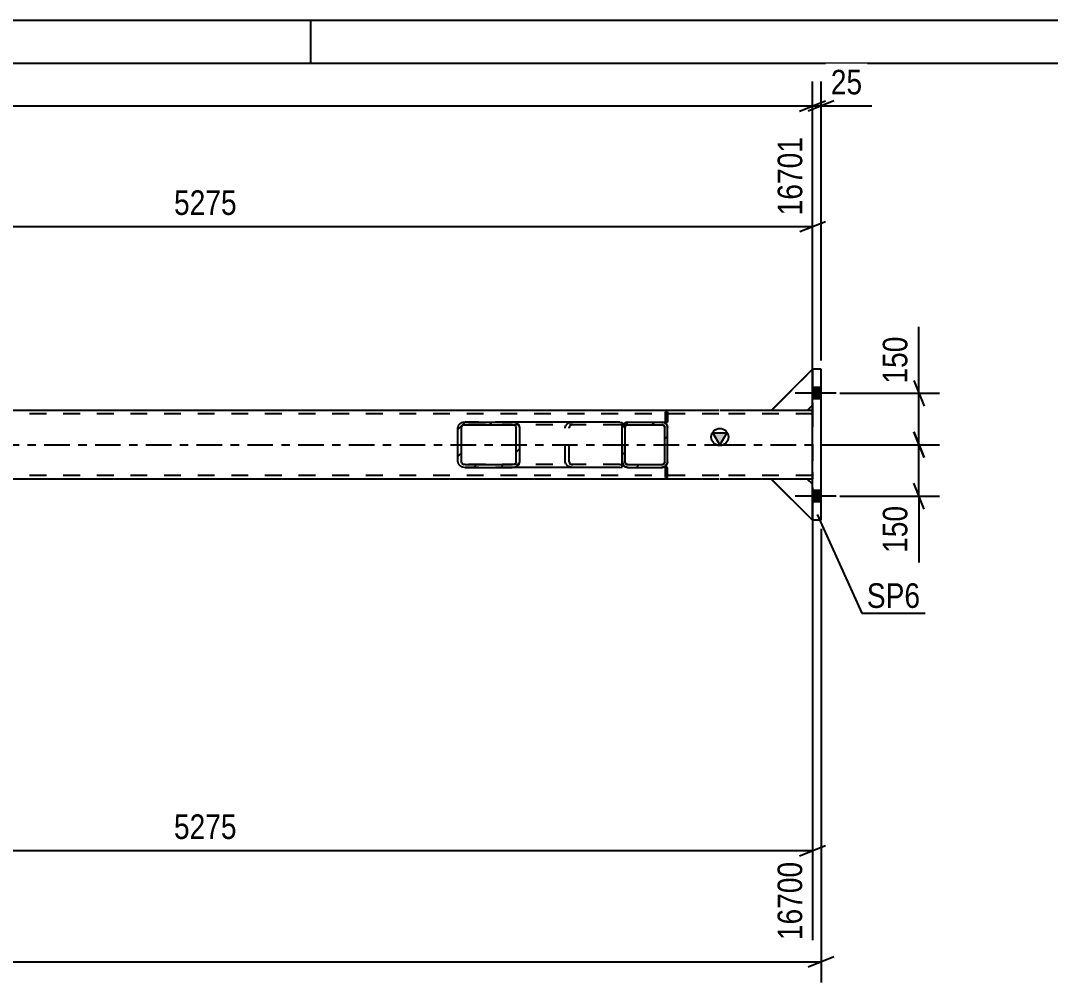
# Model space of a CAD drawing. Header units: millimetres. Extents: x -91 to 750, y -434 to 160.
# Drawn here: x 506.2 to 626.3, y 47.8 to 159.9 of the extents above; entities that cross this region are included whole.
import ezdxf

# ---------------------------------------------------------------- set-up
doc = ezdxf.new("R2010")
doc.units = ezdxf.units.MM
doc.linetypes.add('DXK_LINE_DOT2', pattern=[3.9198, 1.9599, -1.9599])
doc.linetypes.add('DXK_LINE_DOT3', pattern=[5.9187, 2.979, -0.9799, 0.9799, -0.9799])
doc.styles.add('Arial Narrow', font='ARIALN.TTF', dxfattribs={"height": 0.2})

# ---------------------------------------------------------------- blocks, each defined once
blk = doc.blocks.new('Unknown-761555327-1163')
at = {"color": 5, "linetype": 'Continuous'}
for p, q in [((750.04, 159.88), (-90.96, 159.88)), ((540.04, 154.88), (540.04, 159.88)), ((745.04, 154.88), (-85.96, 154.88))]:
    blk.add_line(p, q, dxfattribs=at)
blk = doc.blocks.new('Part-761555327-1890 - 1879')
at = {"color": 2, "linetype": 'Continuous'}
for p, q in [((598.54, 119.24), (593.74, 114.44)), ((598.54, 115.04), (598.54, 119.24)), ((597.94, 114.44), (593.74, 114.44)), ((598.54, 115.04), (597.94, 114.44))]:
    blk.add_line(p, q, dxfattribs=at)
at = {"color": 7, "linetype": 'DXK_LINE_DOT2'}
for p, q in [((593.74, 114.44), (598.54, 119.24)), ((598.54, 119.24), (598.54, 115.04)), ((598.54, 119.24), (598.54, 119.24)), ((593.74, 114.44), (593.74, 114.44)), ((597.94, 114.44), (598.54, 115.04)), ((598.54, 115.04), (598.54, 115.04))]:
    blk.add_line(p, q, dxfattribs=at)
blk = doc.blocks.new('Part-761555327-1885 - 1879')
at = {"color": 2, "linetype": 'Continuous'}
for p, q in [((597.94, 106.44), (593.74, 106.44)), ((593.74, 106.44), (598.54, 101.64)), ((598.54, 105.84), (597.94, 106.44)), ((598.54, 101.64), (598.54, 105.84))]:
    blk.add_line(p, q, dxfattribs=at)
at = {"color": 7, "linetype": 'DXK_LINE_DOT2'}
for p, q in [((593.74, 106.44), (593.74, 106.44)), ((593.74, 106.44), (593.74, 106.44)), ((598.54, 101.64), (593.74, 106.44)), ((598.54, 105.84), (597.94, 106.44)), ((598.54, 105.84), (598.54, 105.84)), ((598.54, 101.64), (598.54, 105.84)), ((598.54, 101.64), (598.54, 101.64))]:
    blk.add_line(p, q, dxfattribs=at)
blk = doc.blocks.new('Bolt-761555327-1894 - 1879')
at = {"linetype": 'Continuous'}
for points in [[(599.53, 115.78), (599.53, 117.1), (598.53, 117.1), (598.53, 115.78)], [(599.54, 115.78), (599.54, 117.1), (598.54, 117.1), (598.54, 115.78)], [(599.53, 103.78), (599.53, 105.1), (598.53, 105.1), (598.53, 103.78)], [(599.54, 103.78), (599.54, 105.1), (598.54, 105.1), (598.54, 103.78)]]:
    blk.add_hatch(color=1, dxfattribs=at).paths.add_polyline_path(points)
at = {"color": 1, "linetype": 'Continuous'}
for p, q in [((601.29, 116.44), (596.53, 116.44)), ((601.3, 116.44), (596.54, 116.44)), ((599.53, 117.1), (598.53, 117.1)), ((599.54, 117.1), (598.54, 117.1)), ((599.53, 115.78), (598.53, 115.78)), ((599.54, 115.78), (598.54, 115.78)), ((601.29, 104.44), (596.53, 104.44)), ((601.3, 104.44), (596.54, 104.44)), ((599.53, 105.1), (598.53, 105.1)), ((599.54, 105.1), (598.54, 105.1)), ((599.53, 103.78), (598.53, 103.78)), ((599.54, 103.78), (598.54, 103.78))]:
    blk.add_line(p, q, dxfattribs=at)
blk = doc.blocks.new('Part-761555327-2028 - 1879')
at = {"linetype": 'Continuous'}
h = blk.add_hatch(dxfattribs=at)
h.set_pattern_fill('', scale=0.7, style=0, pattern_type=0)
h.set_pattern_definition([(45, (577.0036, 113.082), (-1.57154, 1.57154), [])])
h.paths.add_polyline_path([(581, 113.08), (577, 113.08), (576.76, 113.03), (576.55, 112.89), (576.41, 112.69), (576.36, 112.44), (576.36, 108.44), (576.41, 108.2), (576.55, 107.99), (576.76, 107.85), (577, 107.8), (581, 107.8), (581.25, 107.85), (581.46, 107.99), (581.59, 108.2), (581.64, 108.44), (581.64, 112.44), (581.59, 112.69), (581.46, 112.89), (581.25, 113.03)])
h.paths.add_polyline_path([(581.23, 112.67), (581.3, 112.56), (581.32, 112.44), (581.32, 108.44), (581.3, 108.32), (581.23, 108.22), (581.13, 108.15), (581, 108.12), (577, 108.12), (576.88, 108.15), (576.78, 108.22), (576.71, 108.32), (576.68, 108.44), (576.68, 112.44), (576.71, 112.56), (576.78, 112.67), (576.88, 112.74), (577, 112.76), (581, 112.76), (581.13, 112.74)])
at = {"color": 2, "linetype": 'Continuous'}
for p, q in [((576.74, 113.03), (576.99, 113.08)), ((577, 113.08), (576.76, 113.03)), ((576.99, 113.08), (577, 113.08)), ((577, 113.08), (576.99, 113.08)), ((577, 113.08), (581, 113.08)), ((581.25, 113.03), (581, 113.08)), ((576.35, 112.45), (576.4, 112.69)), ((576.35, 112.44), (576.36, 112.44)), ((576.41, 112.69), (576.36, 112.44)), ((576.36, 108.44), (576.36, 112.44)), ((576.68, 112.44), (576.71, 112.56)), ((576.68, 108.44), (576.68, 112.44)), ((576.88, 112.74), (577, 112.76)), ((577, 112.76), (581, 112.76)), ((581.11, 112.74), (580.99, 112.76)), ((581, 112.76), (581.13, 112.74)), ((581.31, 112.44), (581.28, 112.56)), ((581.3, 112.56), (581.32, 112.44)), ((581.31, 112.44), (581.32, 112.44)), ((581.31, 108.44), (581.31, 112.44)), ((581.32, 108.44), (581.32, 112.44)), ((581.64, 112.44), (581.59, 112.69)), ((581.64, 108.44), (581.64, 112.44)), ((576.35, 108.44), (576.36, 108.44)), ((576.4, 108.2), (576.35, 108.44)), ((576.36, 108.44), (576.41, 108.2)), ((576.71, 108.32), (576.68, 108.44)), ((577, 108.12), (576.88, 108.15)), ((577, 108.12), (581, 108.12)), ((580.99, 108.12), (581.11, 108.15)), ((581.13, 108.15), (581, 108.12)), ((581.28, 108.32), (581.31, 108.44)), ((581.32, 108.44), (581.3, 108.32)), ((581.31, 108.44), (581.32, 108.44)), ((581.59, 108.2), (581.64, 108.44)), ((576.99, 107.8), (576.74, 107.85)), ((576.76, 107.85), (577, 107.8)), ((576.99, 107.8), (577, 107.8)), ((577, 107.8), (576.99, 107.8)), ((577, 107.8), (581, 107.8)), ((581, 107.8), (581.25, 107.85))]:
    blk.add_line(p, q, dxfattribs=at)
at = {"color": 7, "linetype": 'DXK_LINE_DOT2'}
for p, q in [((577, 113.08), (581, 113.08)), ((580.99, 113.08), (581.23, 113.03)), ((576.35, 112.44), (576.35, 112.45)), ((576.35, 112.44), (576.35, 112.44)), ((576.35, 108.44), (576.35, 112.44)), ((576.69, 112.56), (576.67, 112.44)), ((576.67, 112.44), (576.68, 112.44)), ((576.67, 108.44), (576.67, 112.44)), ((576.99, 112.76), (576.87, 112.74)), ((576.99, 112.76), (577, 112.76)), ((576.99, 112.76), (580.99, 112.76)), ((580.99, 112.76), (581, 112.76)), ((581.58, 112.69), (581.63, 112.44)), ((581.63, 108.44), (581.63, 112.44)), ((581.63, 112.44), (581.64, 112.44)), ((576.35, 108.44), (576.35, 108.44)), ((576.35, 108.44), (576.35, 108.44)), ((576.67, 108.44), (576.68, 108.44)), ((576.67, 108.44), (576.69, 108.32)), ((576.87, 108.15), (576.99, 108.12)), ((576.99, 108.12), (577, 108.12)), ((576.99, 108.12), (580.99, 108.12)), ((580.99, 108.12), (581, 108.12)), ((581.63, 108.44), (581.58, 108.2)), ((581.63, 108.44), (581.64, 108.44)), ((577, 107.8), (581, 107.8)), ((581.23, 107.85), (580.99, 107.8))]:
    blk.add_line(p, q, dxfattribs=at)
at = {"color": 7, "linetype": 'DXK_LINE_DOT3'}
blk.add_line((579, 110.44), (578.98, 110.44), dxfattribs=at)
at = {"color": 2, "linetype": 'Continuous'}
for centre, radius, start, end in [((576.99, 112.44), 0.64, 112.5, 157.5), ((577, 112.44), 0.64, 112.5, 157.5), ((581, 112.44), 0.64, 22.5, 67.5), ((577, 112.44), 0.32, 112.5, 157.5), ((580.99, 112.44), 0.32, 22.5, 67.5), ((581, 112.44), 0.32, 22.5, 67.5), ((576.99, 108.44), 0.64, 202.5, 247.5), ((577, 108.44), 0.64, 202.5, 247.5), ((577, 108.44), 0.32, 202.5, 247.5), ((580.99, 108.44), 0.32, 292.5, 337.5), ((581, 108.44), 0.32, 292.5, 337.5), ((581, 108.44), 0.64, 292.5, 337.5)]:
    blk.add_arc(centre, radius, start, end, dxfattribs=at)
at = {"color": 7, "linetype": 'DXK_LINE_DOT2'}
for centre, radius, start, end in [((580.99, 112.44), 0.64, 22.5, 67.5), ((576.99, 112.44), 0.32, 112.5, 157.5), ((576.99, 108.44), 0.32, 202.5, 247.5), ((580.99, 108.44), 0.64, 292.5, 337.5)]:
    blk.add_arc(centre, radius, start, end, dxfattribs=at)
blk = doc.blocks.new('Part-761555327-1925 - 1879')
at = {"linetype": 'Continuous'}
blk.add_hatch(color=2, dxfattribs=at).paths.add_polyline_path([(587.73, 110.44), (586.93, 111.84), (588.53, 111.84)])
at = {"color": 7, "linetype": 'DXK_LINE_DOT2'}
for p, q in [((587.63, 114.04), (-0.02, 114.04)), ((598.54, 114.04), (587.73, 114.04)), ((597.94, 114.44), (593.74, 114.44)), ((598.53, 114.38), (598.53, 114.44)), ((598.53, 114.21), (598.53, 114.38)), ((598.53, 113.95), (598.53, 114.21)), ((598.53, 114.01), (598.53, 114.04)), ((598.54, 114.21), (598.54, 113.95)), ((598.54, 114.01), (598.54, 114.04)), ((598.53, 113.95), (598.53, 114.01)), ((598.53, 113.92), (598.53, 113.95)), ((598.53, 113.64), (598.53, 113.95)), ((598.53, 113.92), (598.53, 113.8)), ((598.53, 113.8), (598.53, 113.64)), ((598.53, 107.24), (598.53, 113.64)), ((598.53, 107.24), (598.53, 113.64)), ((598.54, 113.95), (598.54, 114.01)), ((598.54, 113.92), (598.54, 113.95)), ((598.54, 113.95), (598.54, 113.64)), ((598.54, 113.8), (598.54, 113.92)), ((598.54, 113.64), (598.54, 113.8)), ((598.54, 107.24), (598.54, 113.64)), ((587.63, 106.84), (-0.02, 106.84)), ((598.54, 106.84), (587.73, 106.84)), ((598.53, 107.24), (598.53, 107.09)), ((598.53, 106.94), (598.53, 107.24)), ((598.53, 107.09), (598.53, 106.96)), ((598.53, 106.96), (598.53, 106.87)), ((598.53, 106.68), (598.53, 106.94)), ((598.53, 106.87), (598.53, 106.84)), ((598.54, 107.09), (598.54, 107.24)), ((598.54, 107.24), (598.54, 106.94)), ((598.54, 106.96), (598.54, 107.09)), ((598.54, 106.87), (598.54, 106.96)), ((598.54, 106.94), (598.54, 106.68)), ((598.54, 106.84), (598.54, 106.87)), ((597.94, 106.44), (593.74, 106.44)), ((598.53, 106.5), (598.53, 106.68)), ((598.53, 106.44), (598.53, 106.5))]:
    blk.add_line(p, q, dxfattribs=at)
at = {"color": 2, "linetype": 'Continuous'}
for p, q in [((587.63, 114.44), (4.79, 114.44)), ((593.74, 114.44), (587.73, 114.44)), ((598.54, 114.44), (597.94, 114.44)), ((598.54, 114.44), (598.54, 114.38)), ((598.54, 114.38), (598.54, 114.21)), ((598.54, 107.24), (598.54, 113.64)), ((587.73, 110.44), (586.93, 111.84)), ((586.93, 111.84), (588.53, 111.84)), ((588.53, 111.84), (587.73, 110.44)), ((587.63, 106.44), (4.79, 106.44)), ((593.74, 106.44), (587.73, 106.44)), ((598.54, 106.44), (597.94, 106.44)), ((598.54, 106.68), (598.54, 106.5)), ((598.54, 106.5), (598.54, 106.44))]:
    blk.add_line(p, q, dxfattribs=at)
at = {"color": 7, "linetype": 'DXK_LINE_DOT3'}
for p, q in [((-0.02, 110.44), (587.63, 110.44)), ((587.73, 110.44), (598.53, 110.44))]:
    blk.add_line(p, q, dxfattribs=at)
at = {"color": 2, "linetype": 'Continuous'}
blk.add_circle((587.73, 111.34), 1, dxfattribs=at)
blk = doc.blocks.new('Part-761555327-1948 - 1879')
at = {"color": 2, "linetype": 'Continuous'}
for p, q in [((581.39, 106.6), (581.39, 107.8)), ((581.39, 107.8), (581.39, 107.8)), ((581.63, 107.8), (581.39, 107.8)), ((581.39, 106.6), (581.39, 107.8)), ((581.63, 106.6), (581.63, 107.8)), ((581.39, 106.6), (581.39, 106.6)), ((581.39, 106.6), (581.63, 106.6))]:
    blk.add_line(p, q, dxfattribs=at)
at = {"color": 7, "linetype": 'DXK_LINE_DOT2'}
blk.add_line((581.63, 106.6), (581.63, 107.8), dxfattribs=at)
blk = doc.blocks.new('Part-761555327-2014 - 1879')
at = {"color": 2, "linetype": 'Continuous'}
for p, q in [((593.73, 106.44), (598.53, 101.64)), ((598.53, 101.64), (598.53, 101.65))]:
    blk.add_line(p, q, dxfattribs=at)
at = {"color": 7, "linetype": 'DXK_LINE_DOT2'}
for p, q in [((597.93, 106.44), (593.73, 106.44)), ((598.53, 101.64), (593.73, 106.44)), ((598.53, 105.84), (597.93, 106.44)), ((598.53, 105.84), (597.93, 106.44)), ((598.53, 101.65), (598.53, 105.84)), ((598.53, 105.84), (598.53, 105.84)), ((598.53, 101.65), (598.53, 105.84)), ((598.53, 101.64), (598.53, 101.65)), ((598.53, 101.64), (598.53, 101.64))]:
    blk.add_line(p, q, dxfattribs=at)
blk = doc.blocks.new('Part-761555327-2011 - 1879')
at = {"color": 2, "linetype": 'Continuous'}
for p, q in [((593.73, 106.44), (598.53, 101.64)), ((598.53, 101.64), (598.53, 101.65))]:
    blk.add_line(p, q, dxfattribs=at)
at = {"color": 7, "linetype": 'DXK_LINE_DOT2'}
for p, q in [((597.93, 106.44), (593.73, 106.44)), ((598.53, 101.64), (593.73, 106.44)), ((598.53, 105.84), (597.93, 106.44)), ((598.53, 105.84), (597.93, 106.44)), ((598.53, 101.65), (598.53, 105.84)), ((598.53, 105.84), (598.53, 105.84)), ((598.53, 101.65), (598.53, 105.84)), ((598.53, 101.64), (598.53, 101.65)), ((598.53, 101.64), (598.53, 101.64))]:
    blk.add_line(p, q, dxfattribs=at)
blk = doc.blocks.new('Part-761555327-2020 - 1879')
at = {"color": 2, "linetype": 'Continuous'}
for p, q in [((599.54, 119.24), (598.53, 119.24)), ((598.54, 101.64), (598.54, 119.24)), ((599.54, 101.64), (599.54, 119.24)), ((598.53, 115.03), (598.53, 114.44)), ((598.53, 105.85), (598.53, 106.44)), ((599.54, 101.64), (598.53, 101.64))]:
    blk.add_line(p, q, dxfattribs=at)
at = {"color": 7, "linetype": 'DXK_LINE_DOT2'}
for p, q in [((598.53, 119.24), (598.53, 119.24)), ((598.53, 119.24), (598.53, 119.24)), ((598.53, 119.24), (598.53, 115.03)), ((599.53, 101.64), (599.53, 119.24)), ((598.53, 114.44), (598.53, 106.44)), ((598.53, 101.64), (598.53, 105.85)), ((598.53, 101.64), (598.53, 101.64)), ((598.53, 101.64), (598.53, 101.64))]:
    blk.add_line(p, q, dxfattribs=at)
blk = doc.blocks.new('Part-761555327-2049 - 1879')
at = {"color": 2, "linetype": 'Continuous'}
for q in [(593.73, 114.44), (598.53, 119.24)]:
    blk.add_line((598.53, 119.24), q, dxfattribs=at)
at = {"color": 7, "linetype": 'DXK_LINE_DOT2'}
for p, q in [((593.73, 114.44), (598.53, 119.24)), ((598.53, 119.24), (598.53, 115.04)), ((598.53, 119.24), (598.53, 119.24)), ((598.53, 119.24), (598.53, 115.04)), ((597.93, 114.44), (593.73, 114.44)), ((597.93, 114.44), (598.53, 115.04)), ((598.53, 115.04), (597.93, 114.44)), ((598.53, 115.04), (598.53, 115.04))]:
    blk.add_line(p, q, dxfattribs=at)
blk = doc.blocks.new('Part-761555327-2043 - 1879')
at = {"color": 2, "linetype": 'Continuous'}
for p, q in [((581.39, 114.28), (581.39, 114.28)), ((581.39, 114.28), (581.63, 114.28)), ((581.39, 113.08), (581.39, 114.28)), ((581.39, 113.08), (581.39, 114.28)), ((581.63, 113.08), (581.63, 114.28)), ((581.39, 113.08), (581.39, 113.08)), ((581.39, 113.08), (581.63, 113.08))]:
    blk.add_line(p, q, dxfattribs=at)
at = {"color": 7, "linetype": 'DXK_LINE_DOT2'}
blk.add_line((581.63, 114.28), (581.63, 113.08), dxfattribs=at)
blk = doc.blocks.new('Part-761555327-2048 - 1879')
at = {"color": 2, "linetype": 'Continuous'}
for q in [(593.73, 114.44), (598.53, 119.24)]:
    blk.add_line((598.53, 119.24), q, dxfattribs=at)
at = {"color": 7, "linetype": 'DXK_LINE_DOT2'}
for p, q in [((593.73, 114.44), (598.53, 119.24)), ((598.53, 119.24), (598.53, 115.04)), ((598.53, 119.24), (598.53, 119.24)), ((598.53, 119.24), (598.53, 115.04)), ((597.93, 114.44), (593.73, 114.44)), ((597.93, 114.44), (598.53, 115.04)), ((598.53, 115.04), (597.93, 114.44)), ((598.53, 115.04), (598.53, 115.04))]:
    blk.add_line(p, q, dxfattribs=at)
blk = doc.blocks.new('Part-761555327-2058 - 1879')
at = {"linetype": 'Continuous'}
h = blk.add_hatch(dxfattribs=at)
h.set_pattern_fill('', scale=0.7, style=0, pattern_type=0)
h.set_pattern_definition([(45, (558.0548, 113.082), (-1.57154, 1.57154), [])])
h.paths.add_polyline_path([(563.54, 113.08), (558.05, 113.08), (557.72, 113.03), (557.43, 112.89), (557.24, 112.69), (557.18, 112.44), (557.18, 108.44), (557.24, 108.2), (557.43, 107.99), (557.72, 107.85), (558.05, 107.8), (563.54, 107.8), (563.88, 107.85), (564.16, 107.99), (564.35, 108.2), (564.42, 108.44), (564.42, 112.44), (564.35, 112.69), (564.16, 112.89), (563.88, 113.03)])
h.paths.add_polyline_path([(563.85, 112.67), (563.95, 112.56), (563.98, 112.44), (563.98, 108.44), (563.95, 108.32), (563.85, 108.22), (563.71, 108.15), (563.54, 108.12), (558.05, 108.12), (557.89, 108.15), (557.74, 108.22), (557.65, 108.32), (557.62, 108.44), (557.62, 112.44), (557.65, 112.56), (557.74, 112.67), (557.89, 112.74), (558.05, 112.76), (563.54, 112.76), (563.71, 112.74)])
at = {"color": 2, "linetype": 'Continuous'}
for p, q in [((558.05, 113.08), (557.72, 113.03)), ((558.05, 113.08), (563.54, 113.08)), ((576.09, 113.08), (563.54, 113.08)), ((563.88, 113.03), (563.54, 113.08)), ((576.09, 113.08), (576.35, 113.04)), ((576.35, 113.04), (576.35, 113.03)), ((576.35, 113.03), (576.35, 112.89)), ((576.35, 112.89), (576.35, 112.69)), ((557.24, 112.69), (557.18, 112.44)), ((557.18, 108.44), (557.18, 112.44)), ((557.62, 112.44), (557.65, 112.56)), ((557.62, 108.44), (557.62, 112.44)), ((557.89, 112.74), (558.05, 112.76)), ((558.05, 112.76), (563.54, 112.76)), ((563.54, 112.76), (563.71, 112.74)), ((563.95, 112.56), (563.98, 112.44)), ((563.98, 108.44), (563.98, 112.44)), ((564.42, 112.44), (564.35, 112.69)), ((564.42, 108.44), (564.42, 112.44)), ((576.35, 112.69), (576.35, 112.44)), ((576.35, 108.44), (576.35, 112.44)), ((557.18, 108.44), (557.24, 108.2)), ((557.65, 108.32), (557.62, 108.44)), ((558.05, 108.12), (557.89, 108.15)), ((558.05, 108.12), (563.54, 108.12)), ((563.71, 108.15), (563.54, 108.12)), ((563.98, 108.44), (563.95, 108.32)), ((564.35, 108.2), (564.42, 108.44)), ((576.35, 108.44), (576.35, 108.2)), ((576.35, 108.2), (576.35, 107.99)), ((557.72, 107.85), (558.05, 107.8)), ((558.05, 107.8), (563.54, 107.8)), ((563.54, 107.8), (563.88, 107.85)), ((576.09, 107.8), (563.54, 107.8)), ((576.09, 107.8), (576.35, 107.84)), ((576.35, 107.99), (576.35, 107.85)), ((576.35, 107.85), (576.35, 107.84))]:
    blk.add_line(p, q, dxfattribs=at)
at = {"color": 7, "linetype": 'DXK_LINE_DOT2'}
for p, q in [((563.54, 113.08), (558.05, 113.08)), ((570.26, 113.03), (570.6, 113.08)), ((576.35, 113.04), (576.35, 112.69)), ((576.09, 112.76), (558.05, 112.76)), ((569.72, 112.44), (569.79, 112.69)), ((569.72, 108.44), (569.72, 112.44)), ((570.19, 112.56), (570.16, 112.44)), ((570.16, 108.44), (570.16, 112.44)), ((570.6, 112.76), (570.43, 112.74)), ((576.26, 112.74), (576.09, 112.76)), ((576.35, 112.69), (576.26, 112.74)), ((576.35, 112.67), (576.35, 112.69)), ((576.35, 112.69), (576.35, 112.69)), ((576.35, 112.56), (576.35, 112.67)), ((576.35, 112.44), (576.35, 112.56)), ((576.35, 108.44), (576.35, 112.44)), ((576.09, 108.12), (558.05, 108.12)), ((569.79, 108.2), (569.72, 108.44)), ((570.16, 108.44), (570.19, 108.32)), ((570.43, 108.15), (570.6, 108.12)), ((576.09, 108.12), (576.26, 108.15)), ((576.26, 108.15), (576.35, 108.19)), ((576.35, 108.32), (576.35, 108.44)), ((576.35, 108.22), (576.35, 108.32)), ((576.35, 108.2), (576.35, 108.22)), ((576.35, 108.19), (576.35, 108.2)), ((576.35, 107.84), (576.35, 108.19)), ((563.54, 107.8), (558.05, 107.8)), ((570.6, 107.8), (570.26, 107.85))]:
    blk.add_line(p, q, dxfattribs=at)
at = {"color": 2, "linetype": 'Continuous'}
for centre, radius, start, end in [((557.92, 112.26), 0.801, 104.5768, 147.6241), ((563.67, 112.26), 0.801, 32.3759, 75.4232), ((557.99, 112.35), 0.401, 104.5768, 147.6241), ((563.61, 112.35), 0.401, 32.3759, 75.4232), ((557.92, 108.63), 0.801, 212.3759, 255.4232), ((557.99, 108.53), 0.401, 212.3759, 255.4232), ((563.61, 108.53), 0.401, 284.5768, 327.6241), ((563.67, 108.63), 0.801, 284.5768, 327.6241)]:
    blk.add_arc(centre, radius, start, end, dxfattribs=at)
at = {"color": 7, "linetype": 'DXK_LINE_DOT2'}
for centre, radius, start, end in [((570.47, 112.26), 0.802, 104.5547, 147.5896), ((570.53, 112.35), 0.401, 104.5547, 147.5896), ((570.47, 108.63), 0.802, 212.4104, 255.4453), ((570.53, 108.53), 0.401, 212.4104, 255.4453)]:
    blk.add_arc(centre, radius, start, end, dxfattribs=at)
blk = doc.blocks.new('StraightDimension-761555327-19989 - 1879')
at = {"color": 7, "linetype": 'Continuous'}
for p, q in [((599.54, 100.64), (599.54, 47.76)), ((598.04, 49.56), (601.04, 50.76)), ((-1.01, 50.16), (599.54, 50.16))]:
    blk.add_line(p, q, dxfattribs=at)
blk = doc.blocks.new('StraightDimension-761555327-2063 - 1879')
at = {"color": 7, "linetype": 'Continuous'}
for p, q in [((610.94, 116.44), (610.94, 124.18)), ((610.94, 116.44), (610.94, 124.18)), ((610.34, 117.94), (611.54, 114.94)), ((601.73, 116.44), (613.34, 116.44)), ((610.94, 110.44), (610.94, 116.44)), ((611.54, 108.94), (610.34, 111.94)), ((599.53, 110.44), (613.34, 110.44))]:
    blk.add_line(p, q, dxfattribs=at)
at = {"color": 0}
blk.add_wipeout([(610.19, 123.65), (605.99, 123.65), (605.99, 116.97), (610.19, 116.97)], dxfattribs=at)
at = {"color": 3, "style": 'Arial Narrow'}
blk.add_text('150', height=2.863, rotation=90.0002, dxfattribs=at).set_placement((609.59, 117.57))
blk = doc.blocks.new('StraightDimension-761555327-19965 - 1879')
at = {"color": 7, "linetype": 'Continuous'}
for p, q in [((598.53, 120.24), (598.53, 152.78)), ((597.03, 149.33), (600.03, 150.53)), ((-0.01, 149.93), (598.53, 149.93))]:
    blk.add_line(p, q, dxfattribs=at)
blk = doc.blocks.new('StraightDimension-761555327-19964 - 1879')
at = {"color": 7, "linetype": 'Continuous'}
for p, q in [((598.53, 120.24), (598.53, 152.78)), ((599.54, 120.24), (599.54, 152.78)), ((597.03, 149.33), (600.03, 150.53)), ((601.04, 150.53), (598.04, 149.33)), ((598.53, 149.93), (599.54, 149.93)), ((599.54, 149.93), (605.45, 149.93)), ((599.54, 149.93), (605.45, 149.93))]:
    blk.add_line(p, q, dxfattribs=at)
at = {"color": 0}
blk.add_wipeout([(604.92, 150.68), (604.92, 154.88), (600.07, 154.88), (600.07, 150.68)], dxfattribs=at)
at = {"color": 3, "style": 'Arial Narrow'}
blk.add_text('25', height=2.863, dxfattribs=at).set_placement((600.67, 151.28))
blk = doc.blocks.new('StraightDimension-761555327-2095 - 1879')
at = {"color": 7, "linetype": 'Continuous'}
for p, q in [((598.53, 105.44), (598.53, 52.69)), ((456.99, 94.22), (456.99, 52.69)), ((458.49, 63.73), (455.49, 62.53)), ((597.03, 62.53), (600.03, 63.73)), ((456.99, 63.13), (598.53, 63.13))]:
    blk.add_line(p, q, dxfattribs=at)
at = {"color": 0}
blk.add_wipeout([(532.02, 63.88), (532.02, 68.08), (523.5, 68.08), (523.5, 63.88)], dxfattribs=at)
at = {"color": 3, "style": 'Arial Narrow'}
blk.add_text('5275', height=2.863, dxfattribs=at).set_placement((524.1, 64.48))
at = {"color": 0, "linetype": 'Continuous'}
blk.add_wipeout([(597.93, 62.43), (593.73, 62.43), (593.73, 52.09), (597.93, 52.09)], dxfattribs=at)
at = {"color": 3, "linetype": 'Continuous', "style": 'Arial Narrow'}
blk.add_text('16700', height=2.863, rotation=90.0002, dxfattribs=at).set_placement((597.33, 52.69))
blk = doc.blocks.new('StraightDimension-761555327-2071 - 1879')
at = {"color": 7, "linetype": 'Continuous'}
for p, q in [((610.34, 111.94), (611.54, 108.94)), ((599.53, 110.44), (613.34, 110.44)), ((610.94, 104.44), (610.94, 110.44)), ((611.54, 102.94), (610.34, 105.94)), ((601.71, 104.44), (613.34, 104.44)), ((610.94, 104.44), (610.94, 96.71)), ((610.94, 104.44), (610.94, 96.71))]:
    blk.add_line(p, q, dxfattribs=at)
at = {"color": 0}
blk.add_wipeout([(610.19, 103.92), (605.99, 103.92), (605.99, 97.23), (610.19, 97.23)], dxfattribs=at)
at = {"color": 3, "style": 'Arial Narrow'}
blk.add_text('150', height=2.863, rotation=90.0002, dxfattribs=at).set_placement((609.59, 97.83))
blk = doc.blocks.new('StraightDimension-761555327-2195 - 1879')
at = {"color": 7, "linetype": 'Continuous'}
for p, q in [((456.98, 119.71), (456.98, 146.32)), ((598.54, 115.37), (598.54, 146.32)), ((458.48, 136.48), (455.48, 135.28)), ((456.98, 135.88), (598.54, 135.88)), ((597.04, 135.28), (600.04, 136.48))]:
    blk.add_line(p, q, dxfattribs=at)
at = {"color": 0}
blk.add_wipeout([(532.02, 136.63), (532.02, 140.83), (523.51, 140.83), (523.51, 136.63)], dxfattribs=at)
at = {"color": 3, "style": 'Arial Narrow'}
blk.add_text('5275', height=2.863, dxfattribs=at).set_placement((524.11, 137.23))
at = {"color": 0, "linetype": 'Continuous'}
blk.add_wipeout([(597.94, 146.92), (593.74, 146.92), (593.74, 136.58), (597.94, 136.58)], dxfattribs=at)
at = {"color": 3, "linetype": 'Continuous', "style": 'Arial Narrow'}
blk.add_text('16701', height=2.863, rotation=90.0002, dxfattribs=at).set_placement((597.34, 137.18))
blk = doc.blocks.new('Mark-761555327-2016 - 1879')
at = {"color": 0}
blk.add_wipeout([(611.08, 91.42), (611.08, 94.42), (604.87, 94.42), (604.87, 91.42)], dxfattribs=at)
blk.add_wipeout([(611.08, 91.42), (611.08, 94.42), (604.87, 94.42), (604.87, 91.42)], dxfattribs=at)
at = {"color": 30, "linetype": 'Continuous'}
for p, q in [((599.06, 102.31), (604.27, 90.82)), ((604.27, 90.82), (611.68, 90.82))]:
    blk.add_line(p, q, dxfattribs=at)
at = {"color": 3, "style": 'Arial Narrow'}
blk.add_text('SP6', height=2.863, dxfattribs=at).set_placement((604.87, 91.42))

msp = doc.modelspace()

# ---------------------------------------------------------------- block references
for name in ['Unknown-761555327-1163', 'Part-761555327-2049 - 1879', 'Part-761555327-2048 - 1879', 'Part-761555327-1890 - 1879', 'Part-761555327-2020 - 1879', 'Bolt-761555327-1894 - 1879', 'Part-761555327-1925 - 1879', 'Part-761555327-2043 - 1879', 'Part-761555327-2058 - 1879', 'Part-761555327-2028 - 1879', 'Part-761555327-1948 - 1879', 'Part-761555327-2014 - 1879', 'Part-761555327-2011 - 1879', 'Part-761555327-1885 - 1879']:
    msp.add_blockref(name, (0, 0))

# ---------------------------------------------------------------- next in the draw order: block references
for name in ['StraightDimension-761555327-2063 - 1879', 'StraightDimension-761555327-19989 - 1879']:
    msp.add_blockref(name, (0, 0))

# ---------------------------------------------------------------- next in the draw order: block references
for name in ['StraightDimension-761555327-19965 - 1879', 'StraightDimension-761555327-2095 - 1879']:
    msp.add_blockref(name, (0, 0))

# ---------------------------------------------------------------- next in the draw order: block references
for name in ['StraightDimension-761555327-19964 - 1879', 'StraightDimension-761555327-2071 - 1879']:
    msp.add_blockref(name, (0, 0))

# ---------------------------------------------------------------- next in the draw order: block references
for name in ['StraightDimension-761555327-2195 - 1879', 'Mark-761555327-2016 - 1879']:
    msp.add_blockref(name, (0, 0))

doc.saveas('drawing.dxf')
